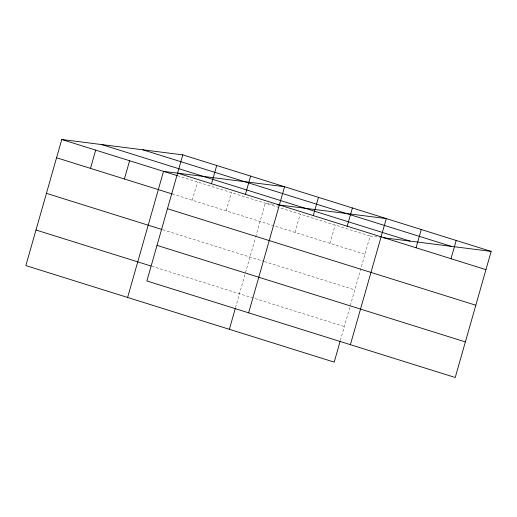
<?xml version="1.0" encoding="UTF-8"?>
<svg xmlns="http://www.w3.org/2000/svg" width="517" height="517" viewBox="0 0 517 517"><rect width="100%" height="100%" fill="white"/><g stroke="black" fill="none" stroke-linecap="round" stroke-linejoin="round"><path stroke-width="0.39" stroke-dasharray="2.58 1.94" d="M192.246 200.228L197.442 181.978M226.162 210.846L231.364 192.595M235.532 307.641L255.456 237.71M255.676 236.935L265.279 203.213L274.068 204.325M295.026 232.398L300.228 214.148M329.975 243.339L335.171 225.089M340.373 340.464L370.12 236.03L379.704 237.245M177.402 175.702L370.12 236.03M172.2 193.953L364.918 254.28M162.836 229.781L263.618 261.331M264.381 261.57L354.785 289.869M151.617 266.21L344.341 326.537"/><path stroke-width="0.78" d="M182.798 154.874L146.88 280.97L455.231 377.5L491.15 251.404L182.798 154.874L61.769 139.5L25.85 265.596L334.202 362.126L340.154 341.239M90.488 168.374L95.69 150.117M124.41 178.992L129.605 160.742M127.609 297.449L163.527 171.36L284.557 186.727L248.638 312.824M211.518 183.742L216.72 165.492M245.439 194.36L250.635 176.11M229.361 329.31L235.313 308.416M313.276 215.595L318.472 197.345M347.191 226.213L352.394 207.963M350.39 344.677L386.309 218.581L277.261 204.732M416.056 247.772L421.258 229.522M451.005 258.713L456.201 240.463M383.698 237.755L491.15 251.404M142.86 149.801L451.212 246.331M101.707 144.573L410.059 241.103M177.602 173.124L485.954 269.654M61.769 139.5L177.402 175.702M56.573 157.756L172.2 193.953M167.463 208.713L475.814 305.243M46.433 193.345L162.067 229.542M157.019 245.381L465.371 341.911M35.99 230.007L150.848 265.964"/></g></svg>
